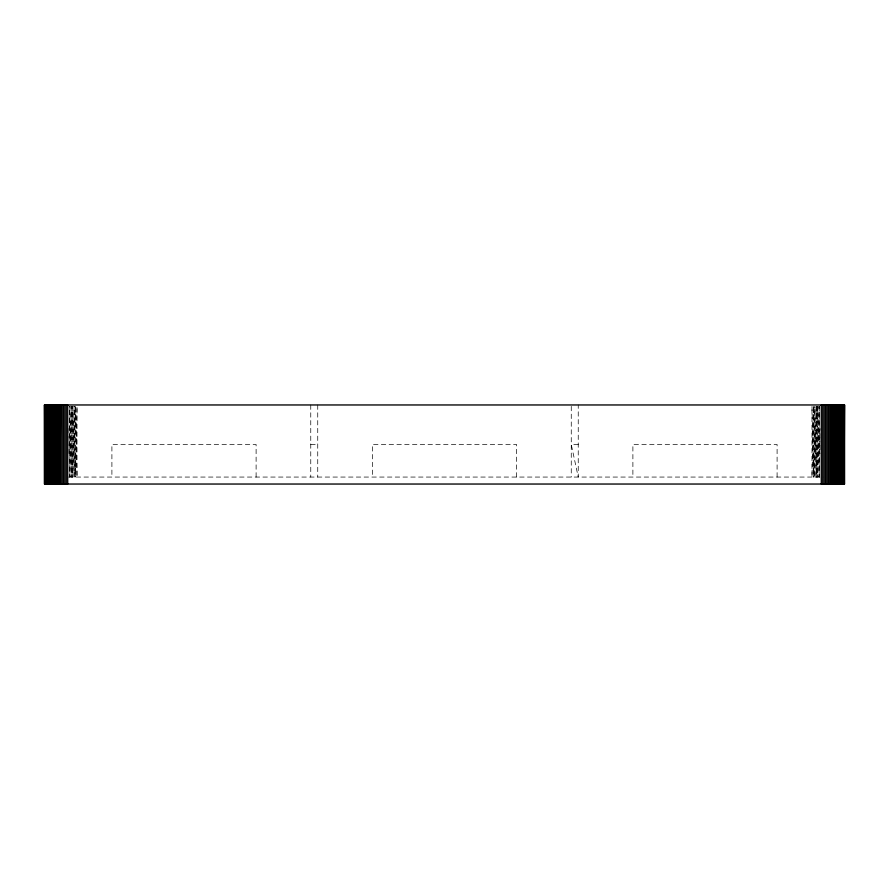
<?xml version="1.0" encoding="UTF-8"?>
<svg xmlns="http://www.w3.org/2000/svg" width="889" height="889" viewBox="0 0 889 889"><rect width="100%" height="100%" fill="white"/><g stroke="black" fill="none" stroke-linecap="round" stroke-linejoin="round"><path stroke-width="0.67" stroke-dasharray="4.45 3.33" d="M68.898 453.49L69.798 406.351M68.898 428.531L69.82 477.06L71.198 406.351L72.654 477.06L74.065 406.351L74.098 477.06L75.521 406.351L77.01 477.06L77.01 406.351L75.554 477.06L74.12 406.351M814.902 477.06L816.324 406.351L817.769 477.06L819.147 406.351L819.18 477.06L817.802 406.351L816.346 477.06L814.935 406.351L814.902 477.06L813.479 406.351L811.99 477.06L811.99 406.351L813.446 477.06L814.88 406.351M819.18 477.06L820.103 428.531M69.82 477.06L69.82 406.351L71.231 477.06L72.631 406.351L74.098 477.06M310.761 444.5L317.74 444.5M578.239 444.5L571.26 444.5L578.239 477.06L578.239 404.962M68.453 477.06L823.192 477.06M819.202 406.351L820.103 453.49M817.769 406.351L817.769 477.06M816.346 406.351L816.346 477.06M813.446 406.351L813.446 477.06M777.097 477.06L777.097 444.5L632.89 444.5L632.89 477.06M571.26 406.351L571.26 477.06M516.598 477.06L516.598 444.5L372.402 444.5L372.402 477.06M317.74 404.962L317.74 477.06M310.761 404.962L310.761 477.06M256.11 477.06L256.11 444.5L111.903 444.5L111.903 477.06M75.554 406.351L75.554 477.06M72.654 406.351L72.654 477.06M71.231 406.351L71.231 477.06"/><path stroke-width="1.33" d="M60.085 484.038L60.519 404.962L60.519 484.038M58.607 484.038L59.152 404.962L60.085 477.06M57.14 484.038L57.807 404.962L58.607 477.06M57.14 477.06L56.507 404.962L55.596 484.038M44.45 404.962L844.55 404.962L844.55 484.038L44.45 484.038L44.494 404.962L44.628 484.038L44.628 404.962L44.861 484.038L44.861 404.962L44.895 413.285M55.251 477.06L55.251 404.962L55.251 484.038M844.139 477.06L844.372 404.962L844.372 484.038L844.106 470.125M844.506 404.962L844.139 484.038M843.817 404.962L843.817 484.038M843.405 404.962L843.405 484.038M842.916 404.962L842.916 484.038M842.339 404.962L842.339 484.038M841.672 404.962L841.672 484.038M840.927 404.962L840.927 484.038M840.105 404.962L840.105 484.038M839.216 404.962L839.216 484.038M838.249 404.962L838.249 484.038M837.216 404.962L837.216 484.038M836.116 404.962L836.116 484.038M834.96 404.962L834.96 484.038M833.749 404.962L833.749 484.038M832.493 404.962L832.493 484.038M831.193 404.962L831.193 484.038M829.859 404.962L829.859 484.038M828.481 404.962L828.481 484.038M827.07 404.962L827.07 484.038M825.648 404.962L825.648 484.038M824.203 404.962L824.203 484.038M822.747 404.962L822.747 484.038M821.292 404.962L821.292 484.038M67.708 404.962L67.708 484.038M66.253 404.962L66.253 484.038M64.797 404.962L64.797 484.038M63.352 404.962L63.352 484.038M61.93 404.962L61.93 484.038M59.152 404.962L59.152 484.038M57.807 404.962L57.807 484.038M56.507 404.962L56.507 484.038M54.04 404.962L54.04 484.038M52.884 404.962L52.884 484.038M51.784 404.962L51.784 484.038M50.751 404.962L50.751 484.038M49.784 404.962L49.784 484.038M48.895 404.962L48.895 484.038M48.073 404.962L48.073 484.038M47.328 404.962L47.328 484.038M46.661 404.962L46.661 484.038M46.084 404.962L46.084 484.038M45.583 404.962L45.583 484.038M45.183 404.962L45.183 484.038"/></g></svg>
